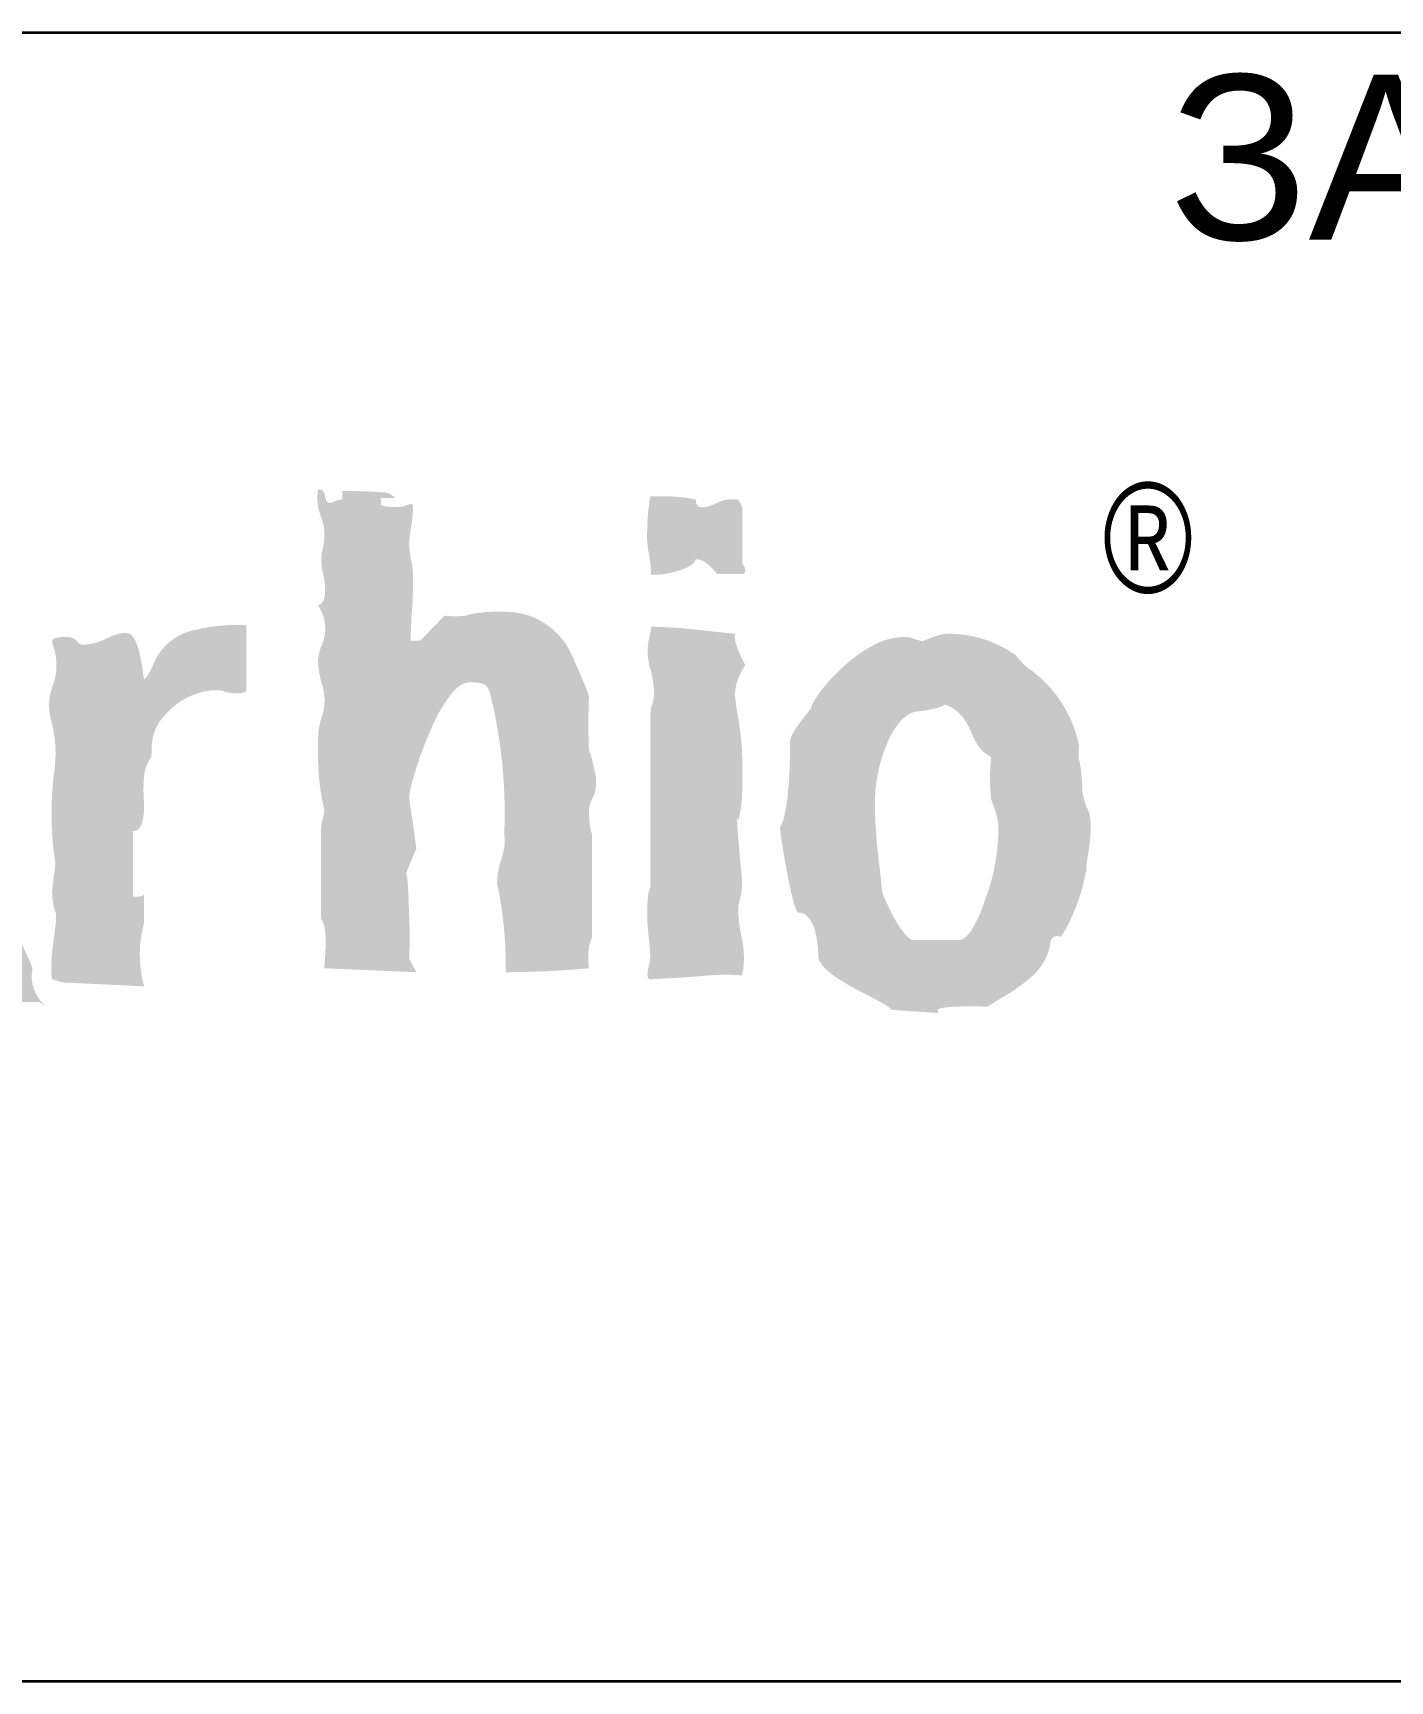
# Model space of a CAD drawing. Header units: millimetres. Extents: x 30413 to 31153, y 5578 to 6726.
# Drawn here: x 31004.7 to 31054.1, y 5577.8 to 5637.8 of the extents above; entities that cross this region are included whole.
import ezdxf

# ---------------------------------------------------------------- set-up
doc = ezdxf.new("R2010")
doc.units = ezdxf.units.MM
doc.layers.get('0').update_dxf_attribs({"lineweight": 35})
doc.styles.get("Standard").update_dxf_attribs({"font": 'ARIAL.TTF', "height": 5})
doc.styles.add('Размер', font='ARIAL.TTF', dxfattribs={"width": 0.8})

# ---------------------------------------------------------------- blocks, each defined once
blk = doc.blocks.new('Logo')
h = blk.add_hatch(color=256)
edge = h.paths.add_edge_path()
edge.add_arc((9.459876623357559, 6.818107843018538), 6.921861903874631, 1.22370411008077, 3.533536619072359)
edge.add_arc((15.48782785644289, 7.194598015337419), 0.8821765768350982, 3.257171695292506, 8.15774973453502)
edge.add_arc((16.19498616401324, 7.29636057553364), 0.1677343469623892, 8.02529521683931, 15.50431147735637)
edge.add_arc((16.31136368669468, 7.328431050378299), 0.04701942478430019, 15.75477141389055, 24.4301822176528)
edge.add_line((16.35417327052346, 7.347877536934561), (16.35157444079232, 7.351869374078547))
edge.add_line((16.35157444079232, 7.351869374078547), (16.44452879963683, 7.573492679444485))
edge.add_line((16.44452879963501, 7.573492679444485), (16.4449694099967, 7.57754666654148))
edge.add_arc((16.20838798379191, 7.564438420498504), 0.2369442916380296, 3.171339553684729, 6.540608179894303)
edge.add_arc((14.51032831368502, 7.380447252243926), 1.944938914772562, 6.227520794125184, 7.761329844591565)
edge.add_arc((3.904975991459651, 5.966037935662484), 12.64418683140805, 7.621910683550972, 8.35419108095037)
edge.add_arc((-21.22690723722917, 2.342612207021034), 38.03590396872235, 8.25403950549568, 8.611834811108153)
edge.add_arc((16.79295348186497, 8.01830079609283), 0.4132677777609792, 164.4734823277147, 177.2550437092648, ccw=False)
edge.add_arc((18.51300252132933, 7.630802628316474), 2.176016493279989, 162.6954299463769, 166.7667803891907, ccw=False)
edge.add_arc((19.64568724666606, 7.298989771819492), 3.356191006564881, 156.1304902622332, 163.0389856428881, ccw=False)
edge.add_arc((17.87021283958165, 8.133085597162449), 1.395756112548747, 142.2865154590676, 157.9493320146692, ccw=False)
edge.add_arc((17.0249380368623, 8.78997558537742), 0.325258452289876, 118.98797466949, 142.7421398584912, ccw=False)
edge.add_arc((16.93411677853146, 8.92727465172868), 0.1616615446863996, 88.47821818098669, 114.40947999583969, ccw=False)
edge.add_arc((16.95229631009715, 8.379551287818344), 0.7094638014997829, 86.35696264587989, 91.12151820020881, ccw=False)
edge.add_arc((16.98711419195388, 8.903906233824841), 0.1839616524417139, 69.99673560074672, 86.80232474683282, ccw=False)
edge.add_arc((17.01475622634098, 8.984343340625514), 0.09893345303905411, 39.248685786650015, 69.10428783286028, ccw=False)
edge.add_arc((16.98353861763098, 8.966323813421354), 0.1346341635361955, 9.513248073205375, 36.78110938035081, ccw=False)
edge.add_arc((12.76419087173781, 7.903169187162007), 4.485437047579278, -2.5667157964686, 14.003698575768794, ccw=False)
edge.add_arc((16.91575371091676, 7.642797871523385), 0.3347055421877062, -9.629046126905394, 10.240053949638593, ccw=False)
edge.add_arc((16.38340201826213, 7.74585062763947), 0.8768845016446495, 342.1825020862818, 349.55056869118835, ccw=False)
edge.add_arc((17.90195059449616, 7.246297928480658), 0.7217674376765825, 161.3142262476591, 177.8523904963533)
edge.add_line((17.18069012629348, 7.273345499533775), (17.18069012656815, 7.259052776580234))
edge.add_arc((13.60171955847545, 6.502508246781531), 3.658058221630996, -0.8006325911624117, 11.935819624032092, ccw=False)
edge.add_arc((17.20908517463249, 15.53549847920442), 9.084244539518785, 270.3174754543559, 275.101977232885)
edge.add_arc((18.72817906200362, 6.58563913916953), 0.718017716633849, 175.3736103033597, 187.8762976083287, ccw=False)
edge.add_arc((18.41737781350457, 6.609337623443594), 0.4063202151279959, 156.2317498284348, 175.1695181015758, ccw=False)
edge.add_line((18.04552040010458, 6.773100199514033), (18.04552040027465, 7.702299386551772))
edge.add_arc((18.52260297114844, 7.865575396762893), 0.5042487827876978, 181.5017831341187, 198.8929197452475, ccw=False)
edge.add_arc((18.53831738552253, 7.89840554058685), 0.5218254755296883, 174.3171780766592, 185.0623246053883, ccw=False)
edge.add_arc((18.26314005285167, 7.908695532552542), 0.2475666191923036, 150.7968874527772, 170.377576297382, ccw=False)
edge.add_arc((17.78152960709122, 8.168670601252984), 0.2997807876788464, 332.3356447335794, 359.6219005912468)
edge.add_line((18.08130386738776, 8.16669233833602), (18.08130386751691, 8.216837409204913))
edge.add_arc((16.60064182546557, 7.983061660333647), 1.499003396771319, 8.972136005319408, 19.12200665871281)
edge.add_arc((22.8743471953785, 8.713552582148282), 4.863310409981531, 177.1778887589776, 182.822111317663, ccw=False)
edge.add_arc((17.96424466952885, 8.950267577508953), 0.05276102074640643, 2.967226268177935, 17.44280967198927)
edge.add_arc((17.68500802883136, 8.877151673944923), 0.3413592761533416, 15.10097070642028, 19.16137836001151)
edge.add_arc((16.62576839822214, 8.509705536458227), 1.462521699278407, 19.1384451564119, 22.33677138456115)
edge.add_arc((11.68520990373872, 6.491099705553665), 6.799549331595723, 22.24815229994602, 24.75993391670704)
edge.add_arc((17.25646473310189, 9.072681475126615), 0.6593364115442917, 23.81084966360736, 90.37462431130497)
edge.add_arc((17.21516477547993, 4.46572087288007), 5.266412818887336, 89.59757636282322, 91.12349182583995)
edge.add_arc((17.12095261597278, 9.184669063977367), 0.546527104619939, 90.94863943606184, 95.10855239673849)
edge.add_arc((17.08392670740432, 9.60070023233277), 0.1288517111321646, 95.18228585372353, 100.789685244148)
edge.add_arc((17.06492700770104, 9.696381893203238), 0.03131380594906118, 99.41402056597546, 114.2013975236277)
edge.add_arc((17.06171238436218, 9.225172128115105), 0.4998640271855737, 91.10300513647087, 109.5022707611071)
edge.add_arc((16.79831673937952, 10.56081041168147), 0.8698239626141894, 263.6291254351464, 276.3708745691936, ccw=False)
edge.add_line((16.70179780971739, 9.696358086706482), (16.48017450476073, 9.467536759858945))
edge.add_line((16.48017450475891, 9.467536759858945), (16.39445260791854, 9.467536759858945))
edge.add_arc((20.68980196017947, 9.424229002733796), 4.295567671421827, 175.8432822564212, 179.4223362470913, ccw=False)
edge.add_arc((12.46330872280305, 10.02552041187084), 3.952871878575198, 355.7937956457887, 359.3722519271528)
edge.add_line((16.41594335264381, 9.982212543809169), (16.41594335264381, 10.06073641875776))
edge.add_arc((15.78546640756031, 10.05061574084323), 0.6305581705132207, 0.9196566748034772, 12.48330999013577)
edge.add_arc((17.07479983348094, 10.35127073204569), 0.6934413323912707, 171.2359799008876, 193.7104773661906, ccw=False)
edge.add_arc((15.17650911063902, 10.71298944015291), 1.239679606491799, 348.0794415787047, 358.8568511313997)
edge.add_arc((16.37195070055532, 10.68972453940444), 0.04401574451849132, 358.0897909704232, 373.3536617396165)
edge.add_arc((16.39715576312301, 10.69544458632083), 0.01817284642001648, 14.16079486889411, 39.06686232788325)
edge.add_arc((16.40071522966537, 10.69774217497036), 0.01396879148776979, 40.95151560896333, 68.98186833264845)
edge.add_arc((16.39846899425902, 10.69074669585245), 0.02130847050006267, 70.09038670590688, 89.98706507825712)
edge.add_arc((16.39979462914926, 10.6507591646274), 0.06131023028747822, 91.23443535761832, 108.7309166594639)
edge.add_arc((16.47821519448189, 10.39542605831014), 0.3283938002554112, 107.3827431407032, 111.341625479229)
edge.add_arc((16.23469512020529, 11.01900091249775), 0.3410445002040194, 287.31452589452954, 291.322277800211, ccw=False)
edge.add_arc((16.31354268950963, 10.76164742684125), 0.07189860379801981, 271.9017799911999, 288.36499880272976, ccw=False)
edge.add_arc((16.23714572692188, 11.41916740961244), 0.7336214718835086, 267.77505386452475, 276.1648348121748, ccw=False)
edge.add_arc((16.21638915087533, 10.93920654423493), 0.2532253850342157, 248.3318948404598, 268.2519030546447, ccw=False)
edge.add_line((16.12289087368845, 10.70387450691635), (16.12289087368663, 10.76845006198494))
edge.add_line((16.12289087368845, 10.76845006198494), (16.25149093908476, 10.76845006198494))
edge.add_arc((16.12726080927314, 10.64877801158366), 0.1724949993472457, 43.92937276743119, 79.50715649685337)
edge.add_arc((19.12482173050739, 66.40340242439709), 55.66409798321219, 266.9009480396926, 266.9454592380915, ccw=False)
edge.add_arc((15.72204802618944, 4.468186930947581), 6.364695031417506, 86.45589885797125, 89.54493243273959)
edge.add_line((15.77259862271603, 10.83268121408912), (15.77259862271603, 10.75401957794531))
edge.add_arc((15.77440896057306, 10.61761844359501), 0.1364131473693088, 90.76039418113857, 106.7873410961112)
edge.add_arc((15.83950643446951, 10.40699021302646), 0.3568696839433158, 107.0264876134529, 112.7233881356074)
edge.add_arc((15.62205320927751, 10.91573887369452), 0.1964303834210747, 283.9717207308621, 293.9059222115052, ccw=False)
edge.add_arc((15.65840690782716, 10.77405915758357), 0.05017633827510802, 266.71847291522636, 282.74911685830205, ccw=False)
edge.add_arc((15.65772095367356, 10.75467306811845), 0.03078570218353377, 241.54991231587212, 265.9277116154976, ccw=False)
edge.add_arc((15.66132564279542, 10.75903820998576), 0.03635726327239384, 216.4177110320663, 239.8321705247074, ccw=False)
edge.add_arc((15.692193176008, 10.78132434992369), 0.07442827447750913, 200.7746621610702, 216.1165827133802, ccw=False)
edge.add_arc((15.86851548832055, 10.8434781876764), 0.2613696410219611, 185.5084850580348, 199.8040204552652, ccw=False)
edge.add_arc((15.55299711089174, 10.77914062580896), 0.06785759422740494, 35.33708281645668, 91.53281642508819)
edge.add_arc((16.09282249172611, 10.768381217718), 0.5473127879396753, 171.7439309447741, 188.2560765263624)
edge.add_arc((15.77981941574399, 10.72288981683016), 0.2310211814307542, 188.2378597552813, 197.9925042205833)
edge.add_arc((16.779459998128, 11.03045523274125), 1.276884442130554, 197.263006759294, 199.4709211906221)
edge.add_arc((15.13722979911472, 10.42875537816656), 0.47241033382698, -11.648693888979494, 21.883624201505086, ccw=False)
edge.add_arc((16.09736303357204, 10.19888937411235), 0.5153100174994025, 164.8722575185454, 192.9037447875747)
edge.add_arc((15.0782119682226, 9.937072111284238), 0.5372815737219125, -6.414719878577273, 15.849906447903777, ccw=False)
edge.add_arc((15.47692545774771, 9.892844237319537), 0.1361243049500171, 327.1551069774533, 353.33484489154745, ccw=False)
edge.add_arc((15.5259649804575, 9.864941390330955), 0.07985292699038064, 288.40868373405124, 324.89071696471626, ccw=False)
edge.add_arc((15.25118804884551, 9.57835899010172), 0.3666600684237678, -22.222553568024523, 35.09698790133672, ccw=False)
edge.add_arc((15.92768687917123, 9.271860196322109), 0.3765424352810162, 153.5316828903846, 178.287166623071)
edge.add_arc((16.47616121770989, 9.327886173695902), 0.9259315603540007, 182.7714729387991, 197.9819802982337)
edge.add_arc((15.1608907378868, 8.925007013918389), 0.4500490816242374, -19.212308870498987, 15.07201088521208, ccw=False)
edge.add_arc((16.21834115387901, 8.563557268649333), 0.6674826490141678, 161.3590120222557, 173.7344414354029)
edge.add_arc((17.55217346387508, 8.498832143448112), 2.002060152036836, 176.0598016612728, 182.4472673949861)
edge.add_arc((17.61131045178627, 8.40971414429589), 2.059374348442161, 179.8989991991602, 193.4422039630852)
edge.add_arc((15.25513593030701, 7.946330809883534), 0.353550207824128, 343.0608479942245, 357.5119689114367, ccw=False)
edge.add_arc((15.88948987584081, 7.751355295991402), 0.3100940113896731, 162.7479120552259, 177.1949643100396)
edge.add_line((15.57976740665981, 7.76653053843404), (15.57976740693721, 6.937380410859646))
edge.add_arc((15.4250833265105, 6.832438083487091), 0.1869225957749922, 9.263627040029917, 34.15414744478062, ccw=False)
edge.add_arc((15.02967053904285, 6.750124971583887), 0.5906908708812706, 1.0051675952607866, 10.969791918754424, ccw=False)
edge.add_arc((13.51006589235476, 6.730264726176415), 2.110421033450645, -5.1055024444045785, 0.8205378324403796, ccw=False)
edge.add_arc((19.55444717143109, 6.246176575850427), 3.953450990089665, 175.7020759346266, 176.5041125826233)
edge.add_line((15.60835285071516, 6.487245742356777), (16.4445287976796, 6.45139339427044))
edge.add_line((16.44452879767778, 6.45139339427044), (16.38015988477673, 6.580062340167956))
edge.add_arc((12.94524755554448, 6.772996871624514), 3.440326502372641, 356.7851490560597, 363.2148511816356)
h = blk.add_hatch(color=256)
edge = h.paths.add_edge_path()
edge.add_arc((18.70266975351842, 9.358312907048116), 1.424735369361052, 78.4142415960236, 91.42924773859022)
edge.add_line((18.66713330310085, 10.78260502364503), (18.57428226487809, 10.78260502364503))
edge.add_arc((20.60405719804112, 10.44011137939526), 2.058467433711825, 170.4224245002263, 179.4156532780532)
edge.add_line((18.5456968191429, 10.46110486015243), (18.54569681916928, 10.39666706626815))
edge.add_arc((19.3856909291062, 10.42746486417093), 0.8405585102078607, 182.0997692262372, 191.0201505390394)
edge.add_arc((17.29785796916258, 10.03476210703741), 1.283914053321859, 1.4820463813558717, 10.411587455698509, ccw=False)
edge.add_arc((18.58216383914259, 10.92837900446978), 0.8604105155617918, 269.9453077236946, 286.78800246087)
edge.add_arc((18.71897104663367, 10.50492346249814), 0.4155788745487945, 285.5926870639711, 301.1917781973298)
edge.add_arc((18.84393186069428, 10.29543456417525), 0.1716636955468961, 301.7254439077831, 316.8884863713558)
edge.add_arc((18.90460193770195, 10.23890527483093), 0.08873996581808181, 316.7623364006656, 341.6010338632917)
edge.add_arc((18.98147981466536, 10.04848388625908), 0.1625773612062867, 52.72121757112728, 87.41733629431212, ccw=False)
edge.add_arc((18.80008079522668, 9.798598903411062), 0.47133476439936, 35.90788816487827, 53.57399407427789, ccw=False)
edge.add_line((19.18184352721437, 10.07502914161671), (19.41052709288033, 10.07502914162399))
edge.add_arc((19.40969812470212, 10.1039691634993), 0.02895189206920992, 271.6407518425557, 353.6935017435607)
edge.add_arc((19.37690841167205, 10.10906646087972), 0.06212036894956204, 352.3425266999544, 381.6027765300138)
edge.add_arc((19.28709408075156, 10.06862010847328), 0.1605812841401556, 23.22231779678151, 35.41211650276385)
edge.add_arc((19.63196185323613, 10.28775514418305), 0.2483760653992068, 206.9338360874861, 210.5067633025523, ccw=False)
edge.add_line((19.41052709288851, 10.17525040307521), (19.41052709288579, 10.68978842584113))
edge.add_line((19.41052709288488, 10.68978842584113), (19.37467474471305, 10.75401957794531))
edge.add_line((19.37467474471487, 10.75401957794531), (19.29615086975537, 10.75401957794531))
edge.add_arc((19.29941672959467, 10.53271047591772), 0.2213331978731612, 90.84545281891053, 108.9971993634625)
edge.add_arc((19.43356224110903, 10.15192030654509), 0.6250573943557723, 109.2615299666681, 115.516248480319)
edge.add_arc((18.9971276478027, 11.04256994576428), 0.3668646570574871, 282.84973489425306, 297.1100252314666, ccw=False)
edge.add_arc((19.05527732305927, 10.78717682909121), 0.1049352954992872, 252.6767257801872, 282.90690637413144, ccw=False)
edge.add_arc((19.04073447490737, 10.73302609403038), 0.04896183169497094, 208.2775752992181, 250.05349655422611, ccw=False)
edge.add_arc((19.08208551084317, 10.74964416897785), 0.09338240356742113, 177.3144374566531, 205.2360354357353, ccw=False)
h = blk.add_hatch(color=256)
edge = h.paths.add_edge_path()
edge.add_arc((23.65951116164069, 3.290420472521532), 14.31881721173086, 164.325475783329, 166.9820215603442)
edge.add_arc((10.41283460462, 6.430606920364539), 0.7092776420388045, 173.098869438826, 176.8790270241511)
edge.add_arc((8.403335022794636, 6.544143530945462), 1.303428912550506, 351.05607756164636, 356.7048498088272, ccw=False)
edge.add_arc((9.2662924083088, 6.410335697486175), 0.4301660124435417, 342.14776392334596, 350.79219940357854, ccw=False)
edge.add_arc((9.520889382045425, 6.325165367741306), 0.1617458998823824, 323.88846765990576, 343.2173746364992, ccw=False)
edge.add_arc((9.288264251197688, -2.39783687781744), 8.63532129040022, 85.62101285916413, 87.58880826739619, ccw=False)
edge.add_arc((10.61782641598256, 14.96443531854823), 8.777783871255783, 265.6209272787735, 267.6574942840506)
edge.add_arc((10.24644911410724, 5.302643709195422), 0.8914320002802854, 84.19236032513601, 89.18996059240169, ccw=False)
edge.add_arc((10.42097882795861, 7.024631240650365), 0.8393776592608992, 264.2341503689719, 268.2788252672702)
edge.add_arc((10.40350472215141, 6.38366939539776), 0.1981881947530919, 267.7626391440486, 282.759235824861)
edge.add_arc((10.41959004090677, 6.287812202351802), 0.1012939834130134, 285.8618013858704, 343.134637212773)
edge.add_arc((15.84556230415183, 4.351243003604054), 5.660031376776995, 158.4023742340397, 160.3084760265614, ccw=False)
edge.add_arc((1.955041369252285, 9.831516649266291), 9.27248869665992, 338.5098504826, 340.7377721302071)
edge.add_arc((8.641671292753017, 7.49487667260621), 2.189346307208099, 340.7368601589077, 344.8828216498167)
edge.add_arc((10.34874129770105, 7.049555369894392), 0.4254877896491573, 342.8244083925313, 357.4155338217466)
edge.add_line((10.77379629467032, 7.030369210989761), (11.2526886111873, 7.030369210971571))
edge.add_arc((11.10986917481932, -0.2059659024038183), 7.237744349206721, 86.20869262728041, 88.86933253317193, ccw=False)
edge.add_line((11.58844705743104, 7.015938726899208), (11.86018099313424, 7.015938726906484))
edge.add_arc((12.24135315062449, 7.022267715133808), 0.3812246971798093, 180.9512525719176, 235.3303238017247)
edge.add_arc((13.84668306332969, 6.916472527625615), 1.833991114741289, 186.5040106892899, 193.3704570140993)
edge.add_arc((8.05342906617443, 5.625017007279553), 4.101726700203161, 7.77483866446488, 12.207936498799711, ccw=False)
edge.add_line((12.11745000454903, 6.17990054065524), (13.01806374584521, 6.179900540658878))
edge.add_line((13.01806374584703, 6.179900540658878), (13.08229489795485, 6.136815730323747))
edge.add_arc((13.299189459216, 6.415290851591294), 0.3529754153909698, 168.2376712337808, 232.08621870888362, ccw=False)
edge.add_arc((11.57980069105906, 5.98321158949841), 1.463368126905676, 20.14726619015154, 26.8676504844933)
edge.add_arc((16.17337523990864, 8.221847621787333), 3.646908073902857, 202.7916884228985, 205.6264379110601, ccw=False)
edge.add_arc((13.56649735782776, 7.139528565324895), 0.824394149395214, 192.1560757334644, 203.628941432366, ccw=False)
edge.add_arc((3.829157619165926, 5.109541819781612), 9.122315092116851, 11.741694776713, 17.59136773118437)
edge.add_arc((14.7876807284083, 8.517418025230313), 2.354550589519021, 187.4945013928905, 196.047363575237, ccw=False)
edge.add_arc((8.873965744904126, 7.692156866874598), 3.616589311435816, 8.237206239130828, 15.20923076606366)
edge.add_arc((11.25334070254394, 8.325350933080358), 1.154514159772398, 15.86434529789396, 26.17270808535051)
edge.add_arc((11.75198845671548, 8.573050376280321), 0.5977432534808436, 25.94652125144135, 44.03970003308837)
edge.add_arc((12.37256398206227, 9.054146672782394), 0.2018311757190235, 177.2715230220037, 198.9583642729422, ccw=False)
edge.add_arc((12.94859403259397, 9.052519447993859), 0.7777135734688171, 170.4400066131381, 179.1722671072309, ccw=False)
edge.add_arc((11.16167633311852, 9.030093791696004), 1.031207504185949, 8.453168583361768, 19.87278367884492)
edge.add_arc((13.93392454680725, 9.995982701658818), 1.904593544311544, 189.0511894827144, 198.8496587552377, ccw=False)
edge.add_arc((11.15862060845757, 9.521051591019955), 0.9114440810665191, 11.08933331428867, 35.50799106089762)
edge.add_arc((12.71288007316252, 10.60707006126324), 0.9847314665424386, 184.7611049370441, 214.4208704169951, ccw=False)
edge.add_line((11.73154648745913, 10.52533601227117), (11.47410527459942, 10.52533601227117))
edge.add_arc((11.45736990399746, 10.52557515827868), 0.01673707919554634, 324.023072437618, 359.18130738152496, ccw=False)
edge.add_arc((11.44612535557098, 10.53455207735681), 0.0311173229874917, 299.2753688620328, 322.8097821708749, ccw=False)
edge.add_arc((11.40890336712619, 10.60526637528312), 0.1110218799476282, 277.3216957499732, 298.1854309551655, ccw=False)
edge.add_arc((11.35684578049768, 10.90295649776601), 0.4131460008871771, 270.33140448584834, 279.22134976689864, ccw=False)
edge.add_arc((11.36024447933596, 10.58317574799514), 0.09336379282858462, 247.6126116056504, 269.3807604790338, ccw=False)
edge.add_arc((10.98316189454272, 9.615905471260362), 0.9448276977006768, 68.80972366496097, 72.94490576413556)
edge.add_arc((11.1786800595728, 10.27735044935764), 0.2552253349395421, 71.35619358848358, 87.85094755781003)
edge.add_arc((11.24065822856937, 15.90711411961968), 5.374973345686278, 267.65560855932796, 269.4413421497856, ccw=False)
edge.add_arc((10.86899409713806, 6.95768853858101), 3.582168726720145, 87.57134122440391, 89.35279954576355)
edge.add_arc((10.64764788509274, 10.54798310750414), 0.2619419982816732, 333.813670698853, 358.17229967797766, ccw=False)
edge.add_arc((10.2823950820457, 10.71770849767711), 0.6646643058512359, 321.4743826016325, 334.5789697052793, ccw=False)
edge.add_arc((12.67937885417632, 9.582741398973326), 2.010700821107884, 158.9877727658307, 175.9445038774253)
edge.add_arc((9.90558897082883, 9.83270545027483), 0.7756460781344204, 343.94773059200185, 352.01396027470685, ccw=False)
edge.add_arc((11.54658533640395, 9.36863041280742), 0.9297234377067108, 164.4270733919742, 165.8356984186975)
edge.add_arc((14.1830717400444, 8.386226275926333), 3.739108724143755, 161.1202752311258, 164.8237074891552)
edge.add_arc((-5.714766186069028, 14.06849037235008), 16.95458025901139, 341.45296982432217, 343.89419700675313, ccw=False)
edge.add_arc((7.262036079679092, 9.696415823296434), 3.261119171796155, 336.27122553869737, 341.7569542134142, ccw=False)
edge.add_arc((9.627241769558168, 8.653014122757327), 0.6760023938840378, 327.77170910077916, 336.5607953638919, ccw=False)
edge.add_arc((10.04914850629575, 8.387724291225481), 0.1776223256701906, 316.43827334904233, 327.58341334540523, ccw=False)
edge.add_arc((10.12742851397343, 8.314637810335284), 0.07053847313399524, 305.2254945945516, 315.63840053124903, ccw=False)
edge.add_arc((10.14855899399481, 8.284904246427345), 0.03406167952740489, 287.85491918493693, 305.0387019303481, ccw=False)
edge.add_arc((9.415546069278207, 8.182114641805697), 0.7467792789708605, -11.46755848487669, 5.406961823794404, ccw=False)
edge.add_arc((8.785276755763334, 8.301809283691568), 1.388286709485655, 337.32100135253194, 348.8626324773202, ccw=False)
edge.add_arc((11.99226213942529, 7.15201961475907), 2.021697407569395, 162.3045195780976, 168.0949642341336)
edge.add_arc((5.560391474362405, 8.591359882853453), 4.569478756686794, 343.592034967522, 347.072377150522, ccw=False)
edge.add_arc((9.24486444415379, 7.501300376030144), 0.727159121756476, 335.69436798821346, 343.9777901397763, ccw=False)
edge.add_arc((9.761294301322778, 7.267546823027828), 0.1602909537073456, 323.43096293592004, 335.86227296164145, ccw=False)
edge.add_arc((9.848552615607332, 7.203542076780309), 0.05208016436538836, 309.25150175507713, 322.7895981482283, ccw=False)
edge.add_arc((9.867751462355955, 7.179905220412934), 0.02162892746717752, 284.54279830291614, 309.4859881455573, ccw=False)
edge = h.paths.add_edge_path(flags=16)
edge.add_arc((12.00488337362185, 8.53222263281134), 0.8525753393942276, 165.6872280512756, 181.5125797699197, ccw=False)
edge.add_arc((13.25259689845188, 8.19381962610862), 2.145307081050015, 159.244563898108, 165.1678754654217, ccw=False)
edge.add_arc((7.181699436150666, 10.43617052228876), 4.326586811454213, 339.9673349280016, 341.3559525477446)
edge.add_arc((10.95228118215891, 9.21142012650455), 0.3651114301155978, 334.2873067230454, 353.6346903091408)
edge.add_arc((10.60784238926863, 9.249472966455528), 0.711645744324951, 353.6643765944126, 364.9018433607727)
edge.add_arc((11.10425949400815, 9.102620982289977), 0.2972086714757227, 21.23490913519288, 44.32325227004668, ccw=False)
edge.add_arc((9.150522532603645, 8.76729237154143), 2.274322926663792, 3.620105205711127, 11.231429226081275, ccw=False)
edge.add_arc((14.28566365595179, 9.13759003704547), 2.87430991599991, 184.5235851372651, 188.8429995326651)
edge.add_arc((10.42618782581849, 8.038529293784109), 1.212827333211323, 26.867686501836317, 32.81134834436392, ccw=False)
edge.add_arc((11.23191741903429, 8.432974503358878), 0.3160501317041358, 14.05301855812229, 29.092433342358277, ccw=False)
edge.add_arc((9.406730423579575, 7.752349124553461), 2.262318601090511, 2.3520158690989774, 19.5588793107799, ccw=False)
edge.add_arc((11.33595807820166, 7.830368015811132), 0.3315166614100502, -11.421721241732484, 2.562903032871475, ccw=False)
edge.add_arc((11.58875938044002, 7.782005818642233), 0.07419228886024284, 336.98564404418795, 346.5255286096166, ccw=False)
edge.add_arc((11.62444360382506, 7.766662157156702), 0.03534991253306172, 321.45273748324735, 337.2632031059346, ccw=False)
edge.add_arc((11.6381924830348, 7.755718992984498), 0.01777765158995059, 271.17710623785325, 321.42320231837095, ccw=False)
edge.add_line((11.63855768816575, 7.737945092981704), (11.02397060542171, 7.737945092981704))
edge.add_line((11.02397060541989, 7.737945092981704), (10.95960169213231, 7.766530538692336))
edge.add_line((10.95960169213504, 7.766530538692336), (10.95960169213322, 7.830761690796521))
edge.add_arc((12.48822195420871, 7.826262745283771), 1.528626882578366, 164.4027901129326, 179.8313709086146, ccw=False)
edge.add_arc((11.94178559184365, 7.992994937166827), 0.9575804919731769, 154.5395091608822, 165.220774306913, ccw=False)
edge.add_arc((11.48227248575859, 8.209523485323757), 0.449615881163422, 145.099738204404, 154.2795795455211, ccw=False)
edge.add_arc((11.28805999623, 8.34718490450689), 0.2115772464864029, 129.8078386613145, 145.582940396981, ccw=False)
h = blk.add_hatch(color=256)
edge = h.paths.add_edge_path()
edge.add_arc((12.21820852218661, 7.490753760053508), 0.9438972385983939, 349.8800267916432, 357.2150728358028, ccw=False)
edge.add_arc((18.14157906550827, 6.654660724617884), 5.038932598384574, 172.3562929411343, 173.5142489704133)
edge.add_arc((13.79382117511341, 7.146674102028214), 0.6634283211426536, 173.3206767521345, 176.3742697018391)
edge.add_arc((13.2426057083976, 7.181091377906), 0.1111408159063397, 176.1114724606943, 181.5870278742814)
edge.add_line((13.13150752487854, 7.17801329744691), (13.13243996912934, 7.173261999128613))
edge.add_arc((13.64632825021545, 7.16962087982904), 0.513901180370756, 179.5940415744013, 200.3604012823614)
edge.add_arc((12.93869109220032, 6.903257838484592), 0.2422243818229932, 19.493088211965812, 21.192415639320586, ccw=False)
edge.add_line((13.1670315969568, 6.984086453694204), (13.16801380546713, 6.980409076587989))
edge.add_arc((12.50886076010647, 6.967966716159594), 0.6592704676704798, -6.23111943311261, 1.081403008533698, ccw=False)
edge.add_arc((10.49137291803345, 7.146152042112249), 2.684505559755941, 350.99232856028533, 354.66200085379205, ccw=False)
edge.add_arc((14.70926077588229, 6.491086474086501), 1.583982805459551, 171.4768186430884, 180.2912918659521)
edge.add_arc((14.25775689014336, 6.477731251133832), 1.132470861952747, 179.7317372919471, 183.1996361283412)
edge.add_arc((13.28084271784974, 6.422342157403932), 0.1539899874443509, 182.9108588578511, 189.9380414493369)
edge.add_arc((13.16383831681742, 6.401899152927967), 0.03521317060181724, 190.0303455558415, 199.4764515756133)
edge.add_line((13.1306400929534, 6.390158398442168), (13.13243996902838, 6.387024481032881))
edge.add_line((13.13243996902747, 6.387024481032881), (13.22518768621467, 6.358439035296783))
edge.add_line((13.22518768621376, 6.358439035296783), (13.96861591639845, 6.322793328895955))
edge.add_arc((15.0188474529823, 6.610998312027391), 1.089058489126722, 166.4597591370941, 195.3453741303138, ccw=False)
edge.add_arc((-3.415250793343148, 11.06317217396793), 17.87506130986655, 346.4197371579559, 346.5370506939341)
edge.add_line((13.96861591646302, 6.901562503766058), (13.96861591641937, 7.15896927633878))
edge.add_arc((13.95355786672371, 7.16696201266825), 0.01704783548501056, 310.3045204977364, 332.0408643793243, ccw=False)
edge.add_arc((13.94386946850864, 7.178370571722212), 0.03201514109836744, 296.13386601730235, 310.3204737699538, ccw=False)
edge.add_arc((13.92246871749376, 7.224525958486652), 0.08288585745428892, 280.317635292838, 295.36159181733683, ccw=False)
edge.add_arc((13.87720337827341, 7.474418673403875), 0.3368451211082555, 268.5249469618303, 280.27959379844094, ccw=False)
edge.add_line((13.86853241611971, 7.137685173392697), (13.86853241611152, 7.737945092985342))
edge.add_arc((13.87643154674151, 7.797054978150868), 0.05963534848565703, 262.3883929570861, 301.1580335973846)
edge.add_arc((13.85769916418212, 7.81911520482538), 0.08832609280215216, 304.1538205827035, 334.3392421839641)
edge.add_arc((13.72681333869696, 7.885690062592062), 0.2351564242913084, 333.5279112669063, 349.4189224932057)
edge.add_arc((13.38667428143162, 7.95612199131358), 0.5824843670074483, 348.7524202199258, 357.5264428692599)
edge.add_arc((13.32219021097262, 7.960869337597273), 0.6471162095657158, 357.3529127570554, 365.0741290121411)
edge.add_arc((15.24740118140471, 8.114978694362094), 1.284289669182811, 175.4971819713501, 184.3259961655904, ccw=False)
edge.add_arc((14.35025935939848, 8.194121947589906), 0.3837968967281913, 145.7950424817761, 176.7611534062363, ccw=False)
edge.add_arc((13.55192668224845, 8.481806316603638), 0.4862699801489953, 351.4933559155766, 362.2351812515035)
edge.add_arc((14.46947523687413, 8.492904912743711), 0.4317202263985809, 135.480465770055, 178.9559254452613, ccw=False)
edge.add_arc((14.65114501420248, 8.373867881645879), 0.6461154740678942, 104.39569518215049, 139.2522795444699, ccw=False)
edge.add_arc((14.62448891489475, 8.522813638251705), 0.4953460680173468, 85.74964170718027, 105.69259860896199, ccw=False)
edge.add_arc((14.62496677821764, 8.801299494725413), 0.2185229444486696, 69.42204574387682, 80.45536596282949, ccw=False)
edge.add_arc((14.80814816997008, 9.334050495226279), 0.3449807703093075, 252.0402114164689, 273.3427125962425)
edge.add_arc((14.81322531921614, 9.29545279704837), 0.3061656699955232, 272.815355160523, 278.6280089559705)
edge.add_arc((14.84439980256502, 9.097807953324832), 0.1060872519896173, 277.9954153561475, 290.0894002018657)
edge.add_arc((14.87039149822886, 9.0289206721842), 0.03247206885357378, 288.7685990371231, 315.6776205749159)
edge.add_arc((14.88119964547514, 9.017266348020371), 0.01661549795302624, 318.3895031257015, 359.8742777149794)
edge.add_line((14.89781510343164, 9.01722988919721), (14.89781510343164, 9.610636189883394))
edge.add_arc((14.82538043987006, 7.870772144005628), 1.741371206441321, 87.61601762594276, 103.9840804377814)
edge.add_arc((14.53124663869312, 9.059729575199185), 0.5165763968466861, 104.1945695216835, 155.4331157339266)
edge.add_arc((13.28187997959321, 9.583866249927837), 0.8386956018473272, 330.5722534777564, 338.35422470038435, ccw=False)
edge.add_arc((13.77667118365935, 9.306970200128148), 0.2717051126202636, 321.78907429685876, 330.1644653838291, ccw=False)
edge.add_arc((13.89428562804824, 9.213487088292482), 0.1214681411924597, 307.72935815652113, 322.1201764848637, ccw=False)
edge.add_arc((14.50646686508844, 9.232112909705052), 0.5499444160235262, 185.9254838102678, 192.0379557351713, ccw=False)
edge.add_arc((12.15120311492501, 8.951331738038448), 1.822079940572366, 7.061846319145137, 12.77151566177186)
edge.add_arc((13.32276476528568, 9.214585813327744), 0.6213116119242836, 12.9788877046144, 21.6867688398418)
edge.add_arc((13.69178619076047, 9.366560829066316), 0.2223035962771532, 20.43597261505305, 40.72827287782085)
edge.add_arc((13.80024316243725, 9.460516952543571), 0.07881097700360719, 40.41134357655727, 85.74504715891503)
edge.add_arc((13.80217368748345, 9.27231381083186), 0.2668256477941704, 89.1589040603968, 103.2922144337645)
edge.add_arc((13.88914909983578, 8.965516408892313), 0.5855711112388866, 104.6726868198344, 116.7767880848326)
edge.add_arc((13.38706006209031, 9.945591807723417), 0.5156519886153101, 275.3946675979222, 297.5223441010873, ccw=False)
edge.add_arc((13.42271469835396, 9.585618754490156), 0.1539301454591532, 261.7703286187741, 274.779150705626, ccw=False)
edge.add_arc((13.41078440516139, 9.48876494198123), 0.05640348869912957, 223.9452935775229, 259.6809738740293, ccw=False)
edge.add_arc((13.48172258673731, 9.551773625834926), 0.1512547155714698, 216.5005645642631, 222.4819569757545, ccw=False)
edge.add_arc((13.27572973672795, 9.395024802235298), 0.1076278675470208, 38.34911442899615, 85.46888438734571)
edge.add_arc((13.24972127557339, 9.143588333817775), 0.3603841861169714, 84.50482021580821, 101.7044440081646)
edge.add_arc((13.19625956275195, 9.388805776650429), 0.1094511059203267, 100.3409139642165, 116.3562730959389)
edge.add_arc((13.16645787034213, 9.450300754165823), 0.04112230811864157, 117.1880390035989, 132.1836802982777)
edge.add_arc((13.15324626723304, 9.464874577597243), 0.02145144729684768, 132.1749143826756, 155.1373797359461)
edge.add_line((13.13378297214513, 9.473893709234858), (13.13266375388139, 9.47018881520637))
edge.add_line((13.13266375388048, 9.47018881520637), (13.13247708041308, 9.464368068392673))
edge.add_arc((13.2517282043882, 9.46707846814536), 0.1192819216634046, 181.3020232330478, 190.1963933522957)
edge.add_arc((13.34123871797055, 9.48940903645564), 0.2114207517069649, 191.8585547046603, 201.1305393626766)
edge.add_arc((12.64972731667513, 9.245305553120147), 0.5220391867243921, -20.728904622552307, 18.759686085368628, ccw=False)
edge.add_arc((13.60536383797444, 8.879902792484813), 0.5010801277713991, 158.8704032361779, 196.0409531497243)
edge.add_arc((11.99950838360382, 8.44204407176369), 1.163467377554369, -8.381782414710983, 14.911846122731617, ccw=False)
edge.add_arc((16.09449471162225, 7.895752295427542), 2.967948555525862, 172.7082970401904, 188.7376030833638)
h = blk.add_hatch(color=256)
edge = h.paths.add_edge_path()
edge.add_arc((19.45869493552163, -9.136117925174744), 15.54831617682627, 92.93481019693797, 93.26083405099052, ccw=False)
edge.add_arc((18.07483457693888, 18.41984902204206), 12.04239703798345, 272.7977269954072, 274.9667671409225)
edge.add_arc((19.26398363328553, 4.521939137504546), 1.906371818307405, 85.59130449613667, 94.4086955052889, ccw=False)
edge.add_arc((18.59635143881678, 6.583637061548529), 0.8299351361789091, 348.8165407843937, 373.1914606680609)
edge.add_arc((20.68019633316726, 7.050494972978072), 1.305631854251898, 180.7886483088794, 192.2695797760387, ccw=False)
edge.add_arc((19.7015273699144, 7.014725076803757), 0.3273235036614459, 162.8386504531087, 176.8828529319703, ccw=False)
edge.add_arc((18.79438038884109, 7.278882476280728), 0.6175671646299707, 344.2554513137704, 354.1564618700087)
edge.add_arc((18.99581480686174, 7.251732042464596), 0.4144662129345371, 355.0551766540753, 364.2312397680483)
edge.add_arc((8.770238126984623, 6.430163596878288), 10.67298607450659, 4.579462520047161, 5.394772294879819)
edge.add_arc((34.95693980676151, 8.909556659569375), 15.63083043222929, 184.2420765452085, 185.4182431818167, ccw=False)
edge.add_arc((20.21914854511488, 7.837243479165068), 0.854347773042421, 179.3820010569481, 185.6362995972416, ccw=False)
edge.add_line((19.36485046913003, 7.846458394951355), (19.36899839162561, 7.852462766948179))
edge.add_line((19.36899839162652, 7.852462766948179), (19.37060255268352, 7.847526175935513))
edge.add_arc((19.1162600717762, 7.7768680693531), 0.2639747442859458, 11.78044988146928, 15.525662219434423, ccw=False)
edge.add_arc((18.35271068330258, 8.104312626908381), 1.057941707969018, 345.014831028724, 359.1181722081511)
edge.add_line((19.41052709288488, 8.088030702177662), (19.41052709288488, 8.423961349702608))
edge.add_arc((16.97421222705816, 8.341709793375799), 2.437702903138704, 1.933607948613289, 10.80820403352498)
edge.add_arc((21.08576594123588, 9.115373586938972), 1.746027563653975, 185.0595782717972, 190.4450284954146, ccw=False)
edge.add_arc((19.70676571357762, 8.978488335863972), 0.3606296235190942, 167.9879923883069, 182.7177646947055, ccw=False)
edge.add_arc((19.85974181933489, 8.94477441084166), 0.5172738492599454, 144.4063786419393, 167.8618481314074, ccw=False)
edge.add_arc((20.46147909813226, 9.809607762612018), 1.167502597246871, 199.0201130618013, 208.8736427997542, ccw=False)
edge.add_arc((19.65689544314955, 9.53080545774867), 0.3159870786736855, 187.3757305362741, 198.7722387474843, ccw=False)
edge.add_arc((19.44005808985457, 9.505206083280086), 0.09768828865667437, 164.138427368696, 188.8122916414117, ccw=False)
edge.add_arc((20.21742391762746, 19.22396407826602), 9.731146908029563, 263.3971517943315, 264.86281014753894, ccw=False)
edge.add_arc((18.48999020653719, 4.909817521036189), 4.687209603501275, 82.54094060729565, 88.883251618813)
edge.add_arc((18.18155202719208, 9.610263814063387), 0.4000400158292114, 343.2597423991692, 357.9762395439741, ccw=False)
edge.add_arc((19.08145867164421, 9.372950053964473), 0.5310449998219395, 166.7086368699874, 196.5176888842057)
edge.add_arc((17.64382433723949, 8.952304340489377), 0.9668707538723619, 2.5322457597026755, 16.194770415714117, ccw=False)
edge.add_arc((18.27470570462901, 8.995205433906108), 0.3350453013756637, 341.76926837752455, 359.9686782581348, ccw=False)
edge.add_arc((18.90449957151941, 8.779853151832526), 0.3305928617474853, 160.4667057311621, 177.2687034824111)
edge.add_line((18.57428226487536, 8.795606584220536), (18.57428226486081, 7.223407070215785))
edge.add_arc((18.66675502999351, 7.170781857826682), 0.1063984270088087, 150.3562816360237, 165.0011576271613)
edge.add_arc((18.84087944947169, 7.120686462510662), 0.2875745032320965, 164.3386006171547, 171.785665289828)
edge.add_arc((19.48652386866161, 7.031892695010924), 0.939291632582842, 172.0519060504044, 178.6935786372257)
edge.add_arc((20.30234649628255, 6.989962162906181), 1.756013030076273, 177.9326836299694, 186.5231818285395)
edge.add_arc((15.88153164560936, 6.461897374805289), 2.696265453428479, 3.6478407066492764, 6.999581892750086, ccw=False)
edge.add_arc((18.23574678915611, 6.600143418044922), 0.3382308559577217, -11.614976920236586, 5.650237809534872, ccw=False)
edge.add_arc((19.07304128683609, 6.386716646562149), 0.5264467927940131, 163.9749757247025, 174.2216259374016)
edge.add_arc((18.68630114936241, 6.429276011467323), 0.1374290651408151, 175.6416946207217, 184.2976375307761)
edge.add_arc((18.60827176109888, 6.422813475992029), 0.05913780479587525, 183.719195543476, 200.34462430298)
edge.add_arc((18.57483812751889, 6.410541452821803), 0.02352354026542036, 200.630240016007, 268.645971387814)
h = blk.add_hatch(color=256)
edge = h.paths.add_edge_path()
edge.add_arc((19.92396026728602, 6.892657535748754), 0.1019321651084245, 65.08872923836168, 89.49511407331022, ccw=False)
edge.add_arc((19.9006019174376, 6.849979439224285), 0.1505126128310699, 34.28421054480259, 63.867255960415605, ccw=False)
edge.add_arc((19.72775667425594, 6.735284493273525), 0.3579435028963555, 12.162919252494305, 33.8686129496316, ccw=False)
edge.add_arc((19.07084735617536, 6.58069244087676), 1.032756446331283, -0.03495703809318229, 12.868411649568372, ccw=False)
edge.add_arc((20.32033609662176, 6.653884101846074), 0.22895987227351, 198.8094768735245, 225.709884968563)
edge.add_arc((20.6138503560469, 6.937167806599632), 0.636815233585809, 224.6043529364503, 236.6134278085797)
edge.add_arc((21.66669309360077, 8.563716444126499), 2.574358843737655, 236.9687772820393, 243.8491152132362)
edge.add_arc((18.78942801127414, 2.827623333088582), 3.843071949826572, 60.64114187379181, 63.034582367081384, ccw=False)
edge.add_arc((20.39502900400112, 5.655985724040534), 0.590912865250416, 49.93654261197628, 61.87297670550771, ccw=False)
edge.add_line((20.77536158445582, 6.108230284609476), (21.19002274874128, 6.079679279185825))
edge.add_line((21.19002274874219, 6.079679279185825), (21.19105060781112, 6.111484150560159))
edge.add_line((21.1910506078093, 6.111484150560159), (21.19405830047162, 6.114533380101079))
edge.add_arc((21.21777352471327, 6.079760843296413), 0.04208968016822223, 106.8716672749336, 124.29438611785551, ccw=False)
edge.add_arc((21.27286485651712, 5.903787100849172), 0.226484117538027, 96.47949854044361, 107.28841929580469, ccw=False)
edge.add_arc((21.4083022789091, 4.856832008690276), 1.282140594878118, 91.25121333133592, 97.21354929015678, ccw=False)
edge.add_arc((21.49389329551195, 3.830713270470028), 2.310747098290086, 86.36662561563031, 92.81758732951909, ccw=False)
edge.add_arc((24.63657448129379, 1.474385729086521), 5.542177982433144, 121.24671535001309, 122.7262555388709, ccw=False)
edge.add_arc((20.97291203578061, 7.635081152560474), 1.626526821341724, 299.0098476347545, 312.1987245853029)
edge.add_arc((21.71061290531725, 6.798544857339607), 0.5115196037440333, 313.9241363770345, 353.9367281108683)
edge.add_arc((22.29445717936687, 6.701196722262125), 0.08677219642401841, 131.6841557919627, 150.0518838462119, ccw=False)
edge.add_arc((22.27390970023407, 6.723075327352149), 0.05677378018710915, 106.6916891561556, 130.8812978449782, ccw=False)
edge.add_arc((22.27576506146215, 6.711753391411207), 0.06816751046160893, 84.34344501488329, 105.4520686624032, ccw=False)
edge.add_arc((22.26945381511177, 6.649593405739893), 0.1306469736691014, 70.9699210657335, 84.27603826493691, ccw=False)
edge.add_arc((20.84900308887882, 7.670799262968671), 1.716501995121936, 328.4675312627792, 350.2616613714026)
edge.add_arc((23.43062824281515, 7.343344015751086), 0.8906305861859201, 169.1469309613036, 177.6119074886022, ccw=False)
edge.add_arc((20.63069819092925, 7.839654804834595), 1.953073682534338, 350.3136650679908, 357.4529134997054)
edge.add_arc((21.99924299535269, 7.774720608356461), 0.5830093242326627, 357.8510677282028, 369.2374118698631)
edge.add_arc((22.34436172784626, 7.834630791790573), 0.2327790157285357, 8.318584172886206, 32.46076503685742)
edge.add_arc((24.47409113343747, 8.558202024317893), 2.023879527382532, 194.5264181473739, 197.2046278269069, ccw=False)
edge.add_arc((22.75031364811002, 8.120063433312339), 0.2454491281042087, 182.4615984164734, 196.4494779637626, ccw=False)
edge.add_arc((20.95820172085223, 8.088640182178665), 1.547030222027013, 0.7733815756203934, 5.217177245039447)
edge.add_arc((21.02476160123479, 8.120238788314623), 1.478091310398866, 4.231945095940516, 7.558646042747898)
edge.add_arc((22.11977066757754, 8.274486662490403), 0.3724127773030008, 6.194010462331844, 16.66569858896808)
edge.add_arc((22.56804736989216, 8.410296053528896), 0.09599457724108984, 185.3549544011505, 197.5877028196042, ccw=False)
edge.add_arc((22.72308273831004, 8.427514343418466), 0.2519744159519712, 179.5627269603891, 185.9630852827581, ccw=False)
edge.add_arc((23.19022107747151, 8.421172572901582), 0.719152909617222, 172.9275574527779, 179.3415202073724, ccw=False)
edge.add_arc((21.36155052952381, 8.288014631403371), 1.136817390738736, 11.24593961966614, 54.21910294801621)
edge.add_arc((22.19347915184699, 9.475228509463363), 0.3133295940903501, 223.767352000833, 237.7394489015919, ccw=False)
edge.add_arc((22.57158057425841, 9.852492023573745), 0.8474124818702323, 217.3086765769759, 224.5041992299589, ccw=False)
edge.add_arc((21.28707925503841, 8.470383910249097), 1.061581907919291, 54.8953977197307, 90.6099051210973)
edge.add_arc((21.28773847430421, 9.2310199851687), 0.3011232709186357, 92.27615342348454, 108.932933718656)
edge.add_arc((21.54793884683022, 8.367449066002905), 1.202881716719822, 107.3097976778891, 113.8590144800649)
edge.add_arc((21.04972076146805, 9.563744986078405), 0.0969131203630237, 255.6207961814467, 276.9146772500533, ccw=False)
edge.add_arc((21.1086369265322, 9.78773674586921), 0.3285222893954106, 248.60564551544581, 255.3688184487251, ccw=False)
edge.add_arc((20.878744833768, 9.213299973618291), 0.2902272162953475, 67.71630723982457, 87.836085046881)
edge.add_arc((20.9013151236577, 8.88405075146295), 0.6193783308680442, 91.07421195615011, 120.2796501904035)
edge.add_arc((21.23679407096643, 8.251911298384243), 1.334749133535127, 119.0335392995708, 133.553626249288)
edge.add_arc((21.4321780794271, 8.008416451460675), 1.646051301707239, 132.6424733771208, 142.9248014788724)
edge.add_arc((20.75997842005017, 8.510922561710345), 0.8068095843003059, 142.6178635195927, 149.9756958737388)
edge.add_arc((20.31071786420216, 8.771220582637056), 0.287589802453535, 150.0900872190469, 157.2121747739309)
edge.add_arc((20.11643657013337, 8.850552567107684), 0.07777480847891914, 155.6581566087324, 173.0411427522852)
edge.add_arc((19.51220608020958, 9.1935537554142), 0.6237255943430869, 319.59760127015863, 327.66858458829955, ccw=False)
edge.add_arc((21.10275307817938, 7.875845056796265), 1.441830586468578, 140.6891162544926, 148.0949032148347)
edge.add_arc((20.08475401259784, 8.505353228594345), 0.2449490433527977, 147.2477504633903, 164.6655083540971)
edge.add_arc((19.93127347918198, 8.55058386672465), 0.08502532859749326, 166.7090167152008, 176.1501685800344)
edge.add_arc((20.35330933712248, 8.540085143356578), 0.5071283785315325, 178.1685552164093, 181.2306925619338)
edge.add_arc((12.83352091771303, 8.550872994853876), 7.012810536130961, 359.2044760120802, 359.8228710920671, ccw=False)
edge.add_arc((15.57125040424216, 8.483339394447853), 4.274509202533388, 354.4647208189106, 359.6001170486114, ccw=False)
edge.add_arc((18.27952219817962, 8.217274806478258), 1.553206012693913, 347.9077742748239, 354.5970673329251, ccw=False)
edge.add_arc((19.41032996324066, 7.960069379523361), 0.3938791378335011, 330.56959153126934, 350.0335400376015, ccw=False)
edge.add_arc((25.43022336246213, 8.476078418736165), 5.721014423365045, 187.1244448329804, 191.3136269103967)
edge.add_arc((22.99820127856583, 7.914452011163689), 3.226911272311247, 190.0066943174238, 194.5625217169268)
edge.add_arc((20.41834319534973, 7.237959793039067), 0.5598725133020382, 193.9393643075422, 202.5754959990285)
edge.add_arc((19.99095438611766, 7.059235662448941), 0.09662503139918194, 202.0094700458572, 216.8065406131065)
edge.add_arc((19.93243805398743, 7.015802411382197), 0.02375333932241488, 217.4882590392534, 236.5846093083169)
edge.add_arc((19.92416323801081, 7.003417601373826), 0.008859179917529688, 237.1447725711672, 274.5009904431976)
edge = h.paths.add_edge_path(flags=16)
edge.add_arc((20.91071431364617, 9.883128596620395), 1.062444946582873, 274.6575475939547, 284.3443961717495)
edge.add_arc((21.08283221868624, 9.206587168858846), 0.3643541825059071, 284.4797958667252, 293.1660906348504)
edge.add_arc((21.16822665702057, 9.005118488484754), 0.145538193561606, 293.4607266523806, 301.0205180559643)
edge.add_arc((21.21368000354414, 8.930748125019477), 0.0583832757023743, 300.4058315147119, 314.0238332751904)
edge.add_arc((21.13692703654306, 8.54944886652595), 0.3590303410318231, 39.41500707510431, 70.92605466975408, ccw=False)
edge.add_arc((20.87045551657502, 8.377776074657618), 0.6748893622404115, 22.029742985229518, 36.30943551432807, ccw=False)
edge.add_arc((22.16557623705012, 8.907017841074435), 0.724201826749082, 202.4108766740578, 213.5796671231069)
edge.add_arc((21.80863168454016, 8.681312640752026), 0.3021342336653783, 215.3598110156011, 243.9485348146106)
edge.add_arc((23.41595036203216, 8.216837409332243), 1.750684607127268, 173.6694535278626, 186.3305464715392)
edge.add_arc((20.7987581344205, 7.648576012068247), 0.9540661833537369, 9.264675450997686, 23.159293141692785, ccw=False)
edge.add_line((21.74037867934749, 7.802176245093165), (21.74037867935294, 7.687800021956377))
edge.add_arc((19.92982811655384, 7.762819824421626), 1.812104111585196, 339.3939530219236, 357.62731799109577, ccw=False)
edge.add_arc((20.35270807308189, 7.51378411949338), 1.33130332250709, 330.47652059283564, 343.02332908013346, ccw=False)
edge.add_arc((21.19571664665636, 7.034757850300252), 0.3617042721379014, 314.1170788312661, 330.699654144829, ccw=False)
edge.add_arc((21.35287762617736, 6.875838148332718), 0.138226369784462, 296.7819553654021, 313.2048937619869, ccw=False)
edge.add_arc((21.38133619073051, 6.820521046827366), 0.07602144575028805, 271.14399176333944, 296.42013898298717, ccw=False)
edge.add_line((21.38285396621359, 6.744514753854332), (20.96839944373096, 6.744514753854332))
edge.add_arc((20.96973199274362, 6.794075678849936), 0.04957883594131471, 244.9016523368806, 268.459854321893, ccw=False)
edge.add_arc((20.99298996333528, 6.844376782789936), 0.1049963304455227, 231.3358701379432, 245.0513954040672, ccw=False)
edge.add_arc((21.10672599678219, 6.98164532371959), 0.283252025052502, 217.3418205212884, 230.7192125097012, ccw=False)
edge.add_arc((21.67422120846459, 7.419550393764098), 1.000055559005818, 207.6003271112727, 217.5665892649094, ccw=False)
edge.add_arc((22.43629192058506, 7.85632330437295), 1.87806849843086, 203.4371161974441, 208.6376609058227, ccw=False)
edge.add_arc((21.56948114565239, 7.485430169400956), 0.9352628751897515, 200.0242844893197, 203.7111982078439, ccw=False)
edge.add_arc((20.94740716588058, 7.258872085859934), 0.2732171614559491, 195.9361000083292, 200.055211522559, ccw=False)
edge.add_arc((20.769082234503, 7.207691172077489), 0.08769339208723252, 191.3883005452451, 195.7713550435168, ccw=False)
edge.add_line((20.68311539248316, 7.190375482981494), (20.68257942693617, 7.194821624512429))
edge.add_arc((11.31668335324503, 6.344840020441211), 9.40438610385828, 5.185549259497581, 6.684464533058432)
edge.add_arc((25.27281218282951, 8.04714676909282), 4.655494377403139, 181.0779020745687, 187.4994875095126, ccw=False)
edge.add_line((20.61814163305462, 7.959568397965654), (20.61814163305553, 7.995214104362844))
edge.add_arc((22.00549113588204, 7.989661188299237), 1.387360615653785, 157.4226987441916, 179.770672815462, ccw=False)
edge.add_arc((21.42828896188075, 8.251972229025), 0.753966435679674, 140.765568649422, 158.9885804719459, ccw=False)
edge.add_arc((21.10308503275883, 8.512328068592637), 0.3374253043814091, 123.45341986052671, 140.0816848096544, ccw=False)
edge.add_arc((21.02549863749664, 8.62868474956997), 0.1975756323536356, 98.29779627265629, 123.2822259872541, ccw=False)
at = {"insert": (22.69053863344743, 10.90434479001999), "char_height": 2.5, "attachment_point": 1, "style": 'Размер'}
blk.add_mtext('{\\fArial|b0|i0|c0|p34;\\H0.4x;®}', dxfattribs=at)

msp = doc.modelspace()

# ---------------------------------------------------------------- linework, layer by layer
msp.add_line((30412.87967971845, 5577.787069461363), (31152.87967971848, 5577.787069461359))
msp.add_lwpolyline([(30632.87967971847, 5577.787069461359), (31152.87967971847, 5577.787069461359), (31152.87967971847, 5637.787069461359), (30632.87967971847, 5637.787069461359)], close=True)

# ---------------------------------------------------------------- block references
at = {"xscale": 4, "yscale": 4, "zscale": 4}
msp.add_blockref('Logo', (30952.87967971847, 5577.787069461359), dxfattribs=at)

# ---------------------------------------------------------------- texts
at = {"insert": (31147.6409363251, 5608.216486769648), "char_height": 6, "attachment_point": 6}
msp.add_mtext('{\\fArial|b0|i0|c204|p34;ЗАО "Идеальный Камень"\\P8(495) 981-13-71\\P257-12-15\\P257-12-98\\P257-13-56\\Pwww.idealstone.ru}', dxfattribs=at)

doc.saveas('drawing.dxf')
